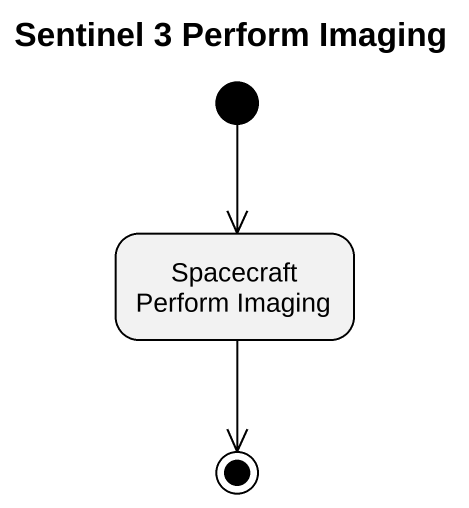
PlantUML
@startuml
title Sentinel 3 Perform Imaging
hide empty description
state "Spacecraft Perform Imaging" as Spacecraft_Perform_Imaging
[*] --> Spacecraft_Perform_Imaging
Spacecraft_Perform_Imaging --> [*]
@enduml
